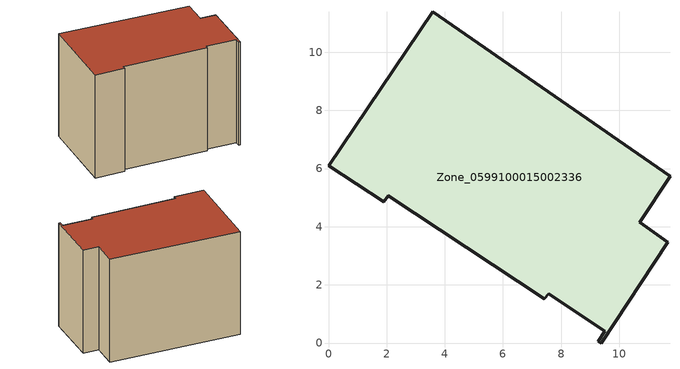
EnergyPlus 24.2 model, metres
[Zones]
Zone_0599100015002336
 floor ground (C_G): 9.49,0.41 7.57,1.69 7.42,1.52 2.05,5.06 1.9,4.85 0,6.09 3.59,11.38 11.74,5.73 10.7,4.15 11.67,3.47 9.37,0 9.28,0.07 z0.84
 wall outside (C_F): 7.57,1.69 9.49,0.41 9.28,0.07 9.37,0 11.67,3.47 10.7,4.15 11.74,5.73 3.59,11.38 0,6.09 1.9,4.85 2.05,5.06 7.42,1.52 7.57,1.69 z0.84:9.15
 roof outside (C_R): 3.59,11.38 0,6.09 1.9,4.85 2.05,5.06 7.42,1.52 7.57,1.69 9.49,0.41 9.28,0.07 9.37,0 11.67,3.47 10.7,4.15 11.74,5.73 z9.15
[BUILDING]
Pand.0599100015002336: North Axis=0; Terrain=City; Loads Convergence Tolerance Value=0.04; Temperature Convergence Tolerance Value=0.4; Solar Distribution=FullExterior; Maximum Number of Warmup Days=25; Minimum Number of Warmup Days=1
[Site:Location]
Rotterdam.The.Hague.AP_ZH_NLD Design_Conditions: Latitude=51.96; Longitude=4.45; Time Zone=1; Elevation=-4.5
[SITE:GROUNDTEMPERATURE:BUILDINGSURFACE]
18, 18, 18, 18, 18, 18, 18, 18, 18, 18, 18, 18
[MATERIAL] Thermal Absorptance=0.9; Solar Absorptance=0.7; Visible Absorptance=0.7
Name | Roughness | Thickness | Conductivity | Density | Specific Heat
G.TI.1975-1991 | MediumSmooth | 0.15 | 0.288461 | 540 | 1210
F.TI.1975-1991 | Rough | 0.3 | 0.230769 | 1920 | 840
R.TI.1975-1991 | MediumRough | 0.2 | 0.153846 | 1500 | 1000
[CONSTRUCTION]
C_G: G.TI.1975-1991
C_F: F.TI.1975-1991
C_R: R.TI.1975-1991
[ZONE]
Zone_0599100015002336: Type=1; Multiplier=1; Ceiling Height=Autocalculate; Volume=Autocalculate; Floor Area=autocalculate; Part of Total Floor Area=Yes
[ZONEINFILTRATION:DESIGNFLOWRATE]
Infil_Zone_0599100015002336: Zone or ZoneList or Space or SpaceList=Zone_0599100015002336; Schedule=AlwaysOn; Design Flow Rate Calculation Method=Flow/Area; Flow Rate per Floor Area=0.003; Constant Term Coefficient=1; Temperature Term Coefficient=0; Velocity Term Coefficient=0; Velocity Squared Term Coefficient=0
[HVACTEMPLATE:ZONE:IDEALLOADSAIRSYSTEM]
Zone_0599100015002336: Maximum Heating Supply Air Temperature=50; Minimum Cooling Supply Air Temperature=13; Maximum Heating Supply Air Humidity Ratio=0.0156; Minimum Cooling Supply Air Humidity Ratio=0.0077; Heating Limit=NoLimit; Cooling Limit=NoLimit; Dehumidification Control Type=ConstantSensibleHeatRatio; Cooling Sensible Heat Ratio=0.7; Dehumidification Setpoint=60; Humidification Control Type=None; Humidification Setpoint=30; Outdoor Air Method=None; Outdoor Air Flow Rate per Person=0.00944; Outdoor Air Flow Rate per Zone Floor Area=0; Outdoor Air Flow Rate per Zone=0; Demand Controlled Ventilation Type=None; Outdoor Air Economizer Type=NoEconomizer; Heat Recovery Type=None; Sensible Heat Recovery Effectiveness=0.7; Latent Heat Recovery Effectiveness=0.65
[ZONECONTROL:THERMOSTAT]
ThermostatControl_Zone_0599100015002336: Zone or ZoneList=Zone_0599100015002336; Control Type Schedule=DualSetpointControlType; Control 1=Thermostat_Zone_0599100015002336; Temperature Difference Between Cutout And Setpoint=0
[THERMOSTATSETPOINT:DUALSETPOINT]
Thermostat_Zone_0599100015002336: Heating Setpoint Temperature Schedule=HeatingSetpoint_Zone_0599100015002336; Cooling Setpoint Temperature Schedule=CoolingSetpoint_Zone_0599100015002336
[SCHEDULE:COMPACT]
HeatingSetpoint_Zone_0599100015002336: Through: 12/31, For: AllDays, Until: 24:00, 21
CoolingSetpoint_Zone_0599100015002336: Through: 12/31, For: AllDays, Until: 24:00, 24
DualSetpointControlType: Through: 12/31, For: AllDays, Until: 24:00, 4
AlwaysOn: Through: 12/31, For: AllDays, Until: 24:00, 1
